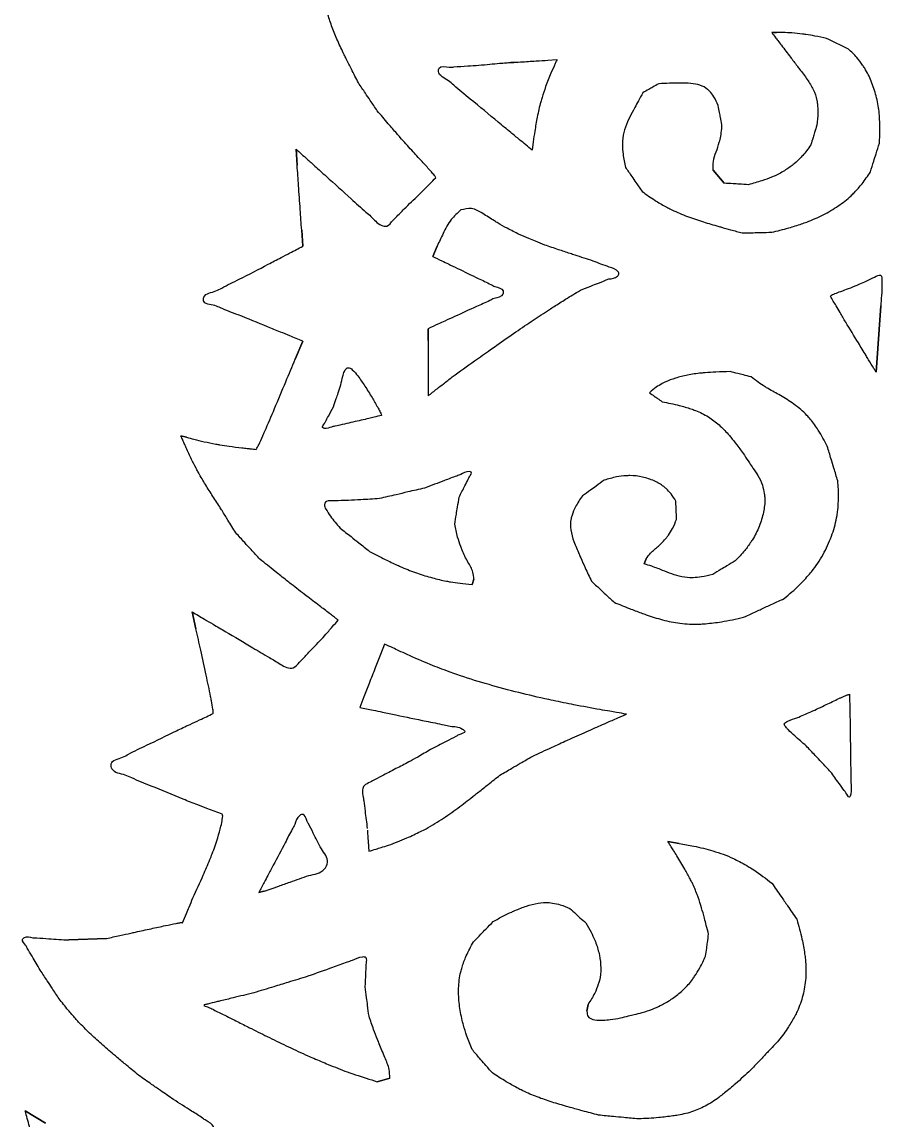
# Model space of a CAD drawing. Extents: x -268 to 413, y -196 to 303.
# Drawn here: x -203.6 to -87.6, y 66.3 to 214.3 of the extents above; entities that cross this region are included whole.
import ezdxf

# ---------------------------------------------------------------- set-up
doc = ezdxf.new("R2010")
doc.units = 0
doc.layers.add('layer_1', color=7, linetype='CONTINUOUS')

msp = doc.modelspace()

# ---------------------------------------------------------------- linework, layer by layer
at = {"layer": 'layer_1', "color": 1}
for points in [[(-101.858413, 212.884038), (-102.519074, 212.884038)], [(-166.510815, 194.984916), (-166.663311, 197.166311)], [(-108.919443, 192.566203), (-110.392098, 194.343739)], [(-144.42373, 188.960086), (-144.42373, 188.960086)], [(-165.750252, 184.080405), (-165.902106, 186.261149)], [(-147.623526, 184.083692), (-148.233013, 182.712478)], [(-87.814353, 176.032892), (-88.423832, 167.093398)], [(-148.842629, 172.960331), (-148.842629, 171.385054)], [(-166.76477, 168.864149), (-165.750252, 171.298849)], [(-158.318407, 166.585498), (-158.318407, 166.585498)], [(-182.183926, 158.517293), (-181.422718, 158.314384)], [(-119.712267, 141.264676), (-119.457928, 141.924815)], [(-142.931509, 138.471202), (-142.67717, 139.182268)], [(-180.154902, 132.497326), (-180.662158, 134.780171)], [(-99.112633, 120.503711), (-99.112615, 120.503711)], [(-116.511181, 103.817648), (-114.987206, 103.563437)], [(-171.670445, 96.960553), (-171.009775, 97.112407)], [(-197.298731, 90.552373), (-192.226429, 90.755273)], [(-179.067312, 81.801569), (-179.067312, 81.801569)], [(-127.279256, 81.875029), (-127.431239, 80.96055)], [(-155.702572, 71.440072), (-154.026614, 71.947972)], [(-203.181864, 67.525411), (-200.442811, 65.851266)]]:
    msp.add_lwpolyline(points, close=True, dxfattribs=at)
for points in [[(-132.690634, 209.150037), (-131.471541, 209.226857)], [(-134.671464, 198.153773), (-134.82396, 197.036385)], [(-154.71565, 130.44528), (-155.274092, 129.022892)], [(-157.508995, 123.334495), (-158.068206, 121.912236)], [(-123.274334, 120.489848), (-122.106414, 120.997886)]]:
    msp.add_lwpolyline(points, dxfattribs=at)
for points, knots in [([(-158.243904, 206.092849), (-158.562639, 206.706199), (-159.122581, 207.78371), (-159.757822, 209.055448), (-160.382604, 210.324023), (-161.042867, 211.720602), (-161.794145, 213.522959), (-162.252746, 214.893776), (-162.533526, 216.075058), (-162.755259, 217.186155), (-162.895506, 218.339004), (-162.942646, 219.212625), (-162.977322, 219.753644), (-162.998654, 220.094322), (-163.011202, 220.294723)], [0, 0, 0, 0, 2.073639, 3.642896, 4.264532, 6.315971, 8.275895, 10.120969, 10.642699, 11.917842, 13.518417, 14.120767, 14.542422, 15.144802, 15.144802, 15.144802, 15.144802]), ([(-102.519074, 212.884038), (-102.355952, 212.670758), (-102.078683, 212.308231), (-101.638435, 211.732547), (-100.954276, 210.838324), (-100.091504, 209.707099), (-99.27942, 208.639879), (-98.521399, 207.64101), (-97.735151, 206.607643), (-96.879207, 205.228366), (-96.463753, 204.09154), (-96.319958, 203.033199), (-96.248299, 201.909836), (-96.359396, 200.948632), (-96.424099, 200.388832)], [0, 0, 0, 0, 0.805529, 1.369207, 2.174184, 4.183303, 5.637303, 6.197283, 7.945257, 9.530994, 11.055896, 11.523635, 12.733207, 14.420085, 14.420085, 14.420085, 14.420085]), ([(-95.103289, 212.071266), (-95.639143, 212.189223), (-96.565339, 212.393104), (-97.652998, 212.577623), (-98.677839, 212.731749), (-99.7119, 212.82938), (-100.881868, 212.881141), (-101.570644, 212.883185), (-101.858413, 212.884038)], [0, 0, 0, 0, 1.645785, 2.844653, 3.308671, 4.754756, 5.957698, 6.820948, 6.820948, 6.820948, 6.820948]), ([(-92.15732, 210.649135), (-92.520975, 210.824711), (-93.139213, 211.123202), (-94.121203, 211.597245), (-94.739544, 211.895699), (-95.103289, 212.071266)], [0, 0, 0, 0, 1.211465, 2.059571, 3.271267, 3.271267, 3.271267, 3.271267]), ([(-87.991854, 197.950634), (-87.952151, 198.63532), (-87.881897, 199.846829), (-87.954996, 201.271159), (-88.082067, 202.721157), (-88.394675, 204.324285), (-89.039717, 206.287681), (-89.706002, 207.670323), (-90.405473, 208.713336), (-91.082604, 209.626437), (-91.775534, 210.285828), (-92.15732, 210.649135)], [0, 0, 0, 0, 2.055871, 3.637742, 4.272559, 6.42247, 8.516769, 10.463186, 10.99813, 12.284119, 13.862082, 13.862082, 13.862082, 13.862082]), ([(-140.512741, 208.617114), (-140.086257, 208.654662), (-139.36124, 208.718494), (-138.209777, 208.820118), (-137.484802, 208.884257), (-137.05835, 208.921985)], [0, 0, 0, 0, 1.284401, 2.183465, 3.467818, 3.467818, 3.467818, 3.467818]), ([(-138.785482, 208.769243), (-137.987857, 208.819173), (-136.482966, 208.913376), (-134.451344, 209.040208), (-133.217351, 209.117182), (-132.690634, 209.150037)], [0, 0, 0, 0, 2.397556, 4.523512, 6.106731, 6.106731, 6.106731, 6.106731]), ([(-131.471541, 209.226857), (-131.481575, 209.20428), (-131.561847, 209.023658), (-131.831865, 208.413657), (-132.367959, 207.237616), (-132.970475, 205.722313), (-133.395877, 204.423214), (-133.799652, 203.063507), (-134.137265, 201.550022), (-134.450639, 199.749484), (-134.604944, 198.634455), (-134.671464, 198.153773)], [0, 0, 0, 0, 0.074121, 0.592968, 2.001267, 3.951386, 5.480978, 6.100708, 8.206127, 10.12717, 11.582864, 11.582864, 11.582864, 11.582864]), ([(-139.394969, 200.795263), (-140.640663, 201.838753), (-142.621308, 203.497894), (-144.937047, 205.326039), (-146.250997, 206.612389), (-147.585532, 207.085452), (-147.343657, 208.510511), (-146.196879, 208.141028), (-144.985624, 208.3053), (-143.114341, 208.380669), (-141.507197, 208.526733), (-140.512741, 208.617114)], [0, 0, 0, 0, 4.892984, 7.779809, 8.727283, 10.577505, 11.038773, 12.401746, 13.035001, 14.89049, 17.902143, 17.902143, 17.902143, 17.902143]), ([(-155.707754, 202.339418), (-156.020766, 202.802738), (-156.552929, 203.590444), (-157.398312, 204.841587), (-157.930706, 205.629395), (-158.243904, 206.092849)], [0, 0, 0, 0, 1.677431, 2.851858, 4.529933, 4.529933, 4.529933, 4.529933]), ([(-117.757093, 205.975641), (-118.020423, 205.825143), (-118.468121, 205.569274), (-119.179318, 205.162952), (-119.627201, 204.907156), (-119.890684, 204.756675)], [0, 0, 0, 0, 0.909907, 1.546972, 2.457252, 2.457252, 2.457252, 2.457252]), ([(-109.731958, 203.030313), (-109.910445, 203.441069), (-110.213256, 204.13794), (-110.760938, 204.830012), (-111.341854, 205.415725), (-112.206306, 205.844384), (-113.46888, 206.058304), (-114.493527, 206.081734), (-115.454508, 206.071819), (-116.437189, 206.049634), (-117.276909, 206.00256), (-117.757093, 205.975641)], [0, 0, 0, 0, 1.337315, 2.268827, 2.626609, 3.807607, 5.073215, 6.451242, 6.876488, 7.956727, 9.399454, 9.399454, 9.399454, 9.399454]), ([(-119.890684, 204.756675), (-120.090813, 204.389434), (-120.450022, 203.730278), (-120.872761, 202.951384), (-121.321272, 202.124003), (-121.844637, 201.154954), (-122.407079, 199.777244), (-122.638952, 198.610574), (-122.64556, 197.498236), (-122.575672, 196.300396), (-122.355921, 195.290279), (-122.227431, 194.699656)], [0, 0, 0, 0, 1.254702, 2.252046, 2.658591, 4.078258, 5.553957, 7.110796, 7.603786, 8.889568, 10.699873, 10.699873, 10.699873, 10.699873]), ([(-109.224186, 200.490538), (-109.286791, 200.803978), (-109.393235, 201.336913), (-109.562492, 202.183504), (-109.669187, 202.716648), (-109.731958, 203.030313)], [0, 0, 0, 0, 0.958892, 1.630383, 2.590037, 2.590037, 2.590037, 2.590037]), ([(-147.795597, 193.311293), (-147.863791, 193.41546), (-148.043129, 193.689402), (-148.334373, 194.012345), (-148.87793, 194.638662), (-149.773951, 195.605025), (-151.115303, 197.070092), (-152.256703, 198.33087), (-153.309682, 199.530416), (-154.347838, 200.725118), (-155.216578, 201.756363), (-155.707754, 202.339418)], [0, 0, 0, 0, 0.37311, 0.981215, 1.300753, 2.861952, 4.933196, 7.2606, 7.963573, 9.721627, 12.008701, 12.008701, 12.008701, 12.008701]), ([(-134.82396, 197.036385), (-135.388342, 197.500323), (-136.347808, 198.289032), (-137.871478, 199.541992), (-138.830707, 200.331084), (-139.394969, 200.795263)], [0, 0, 0, 0, 2.191779, 3.726088, 5.918048, 5.918048, 5.918048, 5.918048]), ([(-110.392098, 194.343739), (-110.409489, 194.735883), (-110.446884, 195.579111), (-109.99858, 196.812862), (-109.655168, 197.781895), (-109.443371, 198.646427), (-109.283327, 199.438525), (-109.245162, 200.117419), (-109.224186, 200.490538)], [0, 0, 0, 0, 1.166831, 2.509044, 3.878375, 4.2604, 5.177894, 6.297456, 6.297456, 6.297456, 6.297456]), ([(-96.424099, 200.388832), (-96.524461, 200.062738), (-96.695078, 199.508376), (-96.965959, 198.627879), (-97.136452, 198.073467), (-97.236742, 197.747341)], [0, 0, 0, 0, 1.023565, 1.740072, 2.763668, 2.763668, 2.763668, 2.763668]), ([(-166.663311, 197.166311), (-166.162333, 196.715433), (-165.310671, 195.94894), (-163.957854, 194.731771), (-161.985123, 192.953547), (-159.684287, 190.902426), (-157.69257, 189.070594), (-156.316469, 187.898299), (-155.593816, 186.960147), (-154.219298, 186.636046), (-153.726136, 187.463832), (-152.946883, 188.205251), (-151.810665, 189.371246), (-150.77569, 190.360053), (-150.128837, 190.978053)], [0, 0, 0, 0, 2.021985, 3.437375, 5.459358, 9.989601, 12.684725, 13.576125, 15.412083, 16.17317, 17.314659, 17.852723, 19.466586, 22.156295, 22.156295, 22.156295, 22.156295]), ([(-97.236742, 197.747341), (-97.421233, 197.478372), (-97.759724, 196.984886), (-98.221834, 196.4419), (-98.761636, 195.840131), (-99.502765, 195.14278), (-100.667736, 194.289051), (-101.721922, 193.717972), (-102.804764, 193.269565), (-103.996025, 192.825307), (-105.052332, 192.533398), (-105.668336, 192.363166)], [0, 0, 0, 0, 0.977791, 1.79399, 2.136376, 3.403154, 4.83763, 6.459304, 6.98382, 8.353541, 10.269845, 10.269845, 10.269845, 10.269845]), ([(-89.211086, 194.090169), (-89.060529, 194.566782), (-88.804589, 195.37701), (-88.398178, 196.663832), (-88.142343, 197.474046), (-87.991854, 197.950634)], [0, 0, 0, 0, 1.499482, 2.549073, 4.048422, 4.048422, 4.048422, 4.048422]), ([(-165.902106, 186.261149), (-165.966067, 187.176687), (-166.105268, 189.169208), (-166.308177, 192.07713), (-166.447023, 194.069521), (-166.510815, 194.984916)], [0, 0, 0, 0, 2.753308, 5.992132, 8.744977, 8.744977, 8.744977, 8.744977]), ([(-122.227431, 194.699656), (-121.951497, 194.298316), (-121.482406, 193.616033), (-120.737392, 192.532376), (-120.268318, 191.850056), (-119.99239, 191.448687)], [0, 0, 0, 0, 1.461136, 2.483952, 3.94515, 3.94515, 3.94515, 3.94515]), ([(-102.519074, 185.963319), (-101.746563, 186.145607), (-100.384288, 186.467062), (-98.821075, 186.969456), (-97.258736, 187.518143), (-95.576488, 188.262627), (-93.555859, 189.440986), (-92.171208, 190.506721), (-91.13957, 191.550563), (-90.215531, 192.574054), (-89.571027, 193.546872), (-89.211086, 194.090169)], [0, 0, 0, 0, 2.380191, 4.19732, 4.922124, 7.347969, 9.700812, 11.929209, 12.559784, 14.103177, 16.055401, 16.055401, 16.055401, 16.055401]), ([(-150.128837, 190.978053), (-149.840712, 191.266036), (-149.350899, 191.755608), (-148.573152, 192.533355), (-148.08358, 193.023168), (-147.795597, 193.311293)], [0, 0, 0, 0, 1.222111, 2.077589, 3.2997, 3.2997, 3.2997, 3.2997]), ([(-105.668336, 192.363166), (-106.069679, 192.388251), (-106.75198, 192.430898), (-107.835682, 192.498577), (-108.518043, 192.541156), (-108.919443, 192.566203)], [0, 0, 0, 0, 1.206377, 2.050898, 3.25744, 3.25744, 3.25744, 3.25744]), ([(-119.99239, 191.448687), (-119.418651, 191.040482), (-118.39628, 190.313083), (-117.11408, 189.577392), (-115.755914, 188.85252), (-114.141114, 188.170623), (-112.026603, 187.442112), (-110.432239, 186.968619), (-109.123102, 186.593522), (-107.973054, 186.267227), (-107.005804, 186.004403), (-106.481246, 185.861869)], [0, 0, 0, 0, 2.111061, 3.761788, 4.43, 6.729167, 9.008325, 11.138314, 11.717613, 13.093838, 14.724561, 14.724561, 14.724561, 14.724561]), ([(-144.42373, 188.960086), (-144.885588, 188.549414), (-145.892973, 187.653674), (-146.800798, 185.877121), (-147.362763, 184.652117), (-147.623526, 184.083692)], [0, 0, 0, 0, 1.839688, 4.012656, 5.893875, 5.893875, 5.893875, 5.893875]), ([(-136.551228, 185.658575), (-137.099975, 185.930985), (-138.071475, 186.413259), (-139.175601, 187.046327), (-140.280091, 187.712809), (-141.395491, 188.449183), (-142.912425, 189.335008), (-143.943821, 189.079141), (-144.42373, 188.960086)], [0, 0, 0, 0, 1.837146, 3.25248, 3.819663, 5.69928, 7.34489, 8.776915, 8.776915, 8.776915, 8.776915]), ([(-133.097085, 184.236187), (-133.523474, 184.411829), (-134.248356, 184.710427), (-135.399737, 185.184557), (-136.124743, 185.48301), (-136.551228, 185.658575)], [0, 0, 0, 0, 1.383446, 2.351921, 3.735545, 3.735545, 3.735545, 3.735545]), ([(-106.481246, 185.861869), (-105.992001, 185.874266), (-105.160343, 185.895341), (-103.839619, 185.929157), (-103.008143, 185.950667), (-102.519074, 185.963319)], [0, 0, 0, 0, 1.468207, 2.495773, 3.963471, 3.963471, 3.963471, 3.963471]), ([(-170.41675, 181.645705), (-169.840638, 181.946267), (-168.861242, 182.457225), (-167.305743, 183.268791), (-166.326361, 183.779806), (-165.750252, 184.080405)], [0, 0, 0, 0, 1.949407, 3.314007, 5.263456, 5.263456, 5.263456, 5.263456]), ([(-124.461812, 179.665315), (-124.055921, 179.70483), (-123.506367, 179.758331), (-123.04898, 180.33575), (-123.404811, 180.968503), (-124.771498, 181.340424), (-126.652116, 182.131991), (-128.449241, 182.669485), (-130.004355, 183.184394), (-131.361877, 183.634608), (-132.490572, 184.025915), (-133.097085, 184.236187)], [0, 0, 0, 0, 1.200855, 1.625894, 1.811902, 3.236227, 5.546561, 8.102202, 8.807234, 10.465367, 12.391277, 12.391277, 12.391277, 12.391277]), ([(-148.233013, 182.712478), (-147.819043, 182.511798), (-147.115334, 182.170661), (-145.997815, 181.62881), (-145.294278, 181.287616), (-144.880457, 181.086924)], [0, 0, 0, 0, 1.380143, 2.346108, 3.725863, 3.725863, 3.725863, 3.725863]), ([(-170.5182, 173.226289), (-171.824877, 173.766357), (-173.909025, 174.627766), (-176.363678, 175.516617), (-177.792425, 176.218864), (-179.27641, 176.231834), (-179.046297, 177.763524), (-177.686824, 177.849835), (-176.186882, 178.731893), (-173.774128, 179.869571), (-171.70723, 180.96301), (-170.41675, 181.645705)], [0, 0, 0, 0, 4.267964, 6.807396, 7.647415, 9.311072, 9.805218, 11.622696, 12.505642, 15.147727, 19.539118, 19.539118, 19.539118, 19.539118]), ([(-144.880457, 181.086924), (-143.956792, 180.630835), (-142.47882, 179.901038), (-140.751508, 179.121028), (-139.707971, 178.524109), (-138.663522, 178.412181), (-138.749396, 177.235057), (-139.791227, 177.153934), (-140.912875, 176.549496), (-142.737579, 175.77473), (-144.735499, 174.834474), (-146.472024, 174.04395), (-147.65697, 173.501877), (-148.403477, 173.160912), (-148.842629, 172.960331)], [0, 0, 0, 0, 3.104264, 4.967187, 5.588272, 6.854109, 7.276371, 8.608959, 9.260638, 11.215464, 14.473117, 15.920955, 16.934608, 18.382922, 18.382922, 18.382922, 18.382922]), ([(-128.322278, 178.141468), (-127.845625, 178.329472), (-127.035316, 178.649078), (-125.748494, 179.157027), (-124.93836, 179.47706), (-124.461812, 179.665315)], [0, 0, 0, 0, 1.53717, 2.613184, 4.150338, 4.150338, 4.150338, 4.150338]), ([(-94.595517, 177.328568), (-94.544792, 177.377203), (-94.414371, 177.50225), (-94.190543, 177.592381), (-93.782394, 177.776432), (-93.109155, 178.016169), (-92.102954, 178.389735), (-91.243454, 178.722536), (-90.454904, 179.063444), (-89.653862, 179.426542), (-88.855312, 179.806027), (-87.633867, 180.456672), (-87.637834, 178.13598), (-87.738576, 176.935724), (-87.814353, 176.032892)], [0, 0, 0, 0, 0.20939, 0.538372, 0.71106, 1.555776, 2.676909, 3.934984, 4.314488, 5.2633, 6.497678, 7.327815, 8.358526, 11.487252, 11.487252, 11.487252, 11.487252]), ([(-145.591522, 166.458905), (-144.592727, 167.174604), (-142.875197, 168.40532), (-140.874986, 169.823975), (-139.016551, 171.136609), (-137.10256, 172.472448), (-134.734337, 174.084309), (-133.012043, 175.217146), (-131.552854, 176.146764), (-130.169406, 177.018542), (-128.98445, 177.738913), (-128.322278, 178.141468)], [0, 0, 0, 0, 3.686233, 6.33885, 7.356662, 10.512006, 13.340878, 15.950593, 16.695933, 18.531326, 20.856088, 20.856088, 20.856088, 20.856088]), ([(-92.537858, 173.848906), (-92.791844, 174.278438), (-93.223644, 175.008686), (-93.90953, 176.168573), (-94.341438, 176.898924), (-94.595517, 177.328568)], [0, 0, 0, 0, 1.497016, 2.545078, 4.042525, 4.042525, 4.042525, 4.042525]), ([(-165.750252, 171.298849), (-166.338818, 171.536741), (-167.339439, 171.941182), (-168.928755, 172.583662), (-169.929496, 172.98827), (-170.5182, 173.226289)], [0, 0, 0, 0, 1.904478, 3.237795, 5.142797, 5.142797, 5.142797, 5.142797]), ([(-88.423832, 167.093398), (-88.436528, 167.11425), (-88.538096, 167.281069), (-88.880904, 167.844075), (-89.325153, 168.573997), (-90.023861, 169.720633), (-91.052422, 171.409447), (-91.966549, 172.910673), (-92.537858, 173.848906)], [0, 0, 0, 0, 0.07324, 0.58592, 1.977481, 2.636692, 4.614158, 7.909621, 7.909621, 7.909621, 7.909621]), ([(-148.842629, 171.385054), (-148.842629, 170.725467), (-148.842629, 169.297179), (-148.842629, 167.231789), (-148.842629, 165.701195), (-148.842629, 164.720457), (-148.842629, 164.297205), (-148.842629, 163.998744), (-148.842629, 163.91913)], [0, 0, 0, 0, 1.97876, 4.284866, 6.196169, 6.570541, 7.227081, 7.465924, 7.465924, 7.465924, 7.465924]), ([(-172.039969, 156.691302), (-171.921165, 156.900225), (-171.589626, 157.483258), (-171.235909, 158.313043), (-170.51205, 159.93002), (-169.485512, 162.36934), (-168.117893, 165.615934), (-167.190587, 167.841961), (-166.76477, 168.864149)], [0, 0, 0, 0, 0.720622, 2.011009, 2.701549, 6.036595, 9.948897, 13.270859, 13.270859, 13.270859, 13.270859]), ([(-160.604484, 165.391794), (-160.539913, 165.778749), (-160.437597, 166.391901), (-160.205896, 167.055781), (-160.020776, 167.487275), (-159.599857, 167.843539), (-158.881839, 167.321124), (-158.539586, 166.874273), (-158.318407, 166.585498)], [0, 0, 0, 0, 1.176098, 1.863592, 2.090794, 2.60351, 3.224411, 4.358683, 4.358683, 4.358683, 4.358683]), ([(-158.318407, 166.585498), (-157.998341, 166.132273), (-157.328293, 165.183461), (-156.462497, 163.762325), (-155.841538, 162.72042), (-155.460652, 162.018364), (-155.256049, 161.66588), (-155.154917, 161.380481), (-155.118474, 161.277639)], [0, 0, 0, 0, 1.664037, 3.48361, 4.990655, 5.300929, 5.88112, 6.207963, 6.207963, 6.207963, 6.207963]), ([(-148.842629, 163.91913), (-148.441254, 164.232649), (-147.758907, 164.765638), (-146.675205, 165.61223), (-145.99289, 166.145319), (-145.591522, 166.458905)], [0, 0, 0, 0, 1.527926, 2.597513, 4.125549, 4.125549, 4.125549, 4.125549]), ([(-108.131411, 167.169321), (-108.770684, 167.158369), (-109.888269, 167.139224), (-111.191282, 167.046323), (-112.465086, 166.930472), (-113.819274, 166.730333), (-115.45548, 166.335768), (-116.594505, 165.923435), (-117.443082, 165.473452), (-118.171724, 165.042825), (-118.70828, 164.578448), (-119.001202, 164.32493)], [0, 0, 0, 0, 1.917737, 3.352608, 3.917495, 5.755073, 7.452206, 8.963323, 9.369017, 10.333588, 11.493294, 11.493294, 11.493294, 11.493294]), ([(-105.286892, 166.458255), (-105.63807, 166.545971), (-106.235083, 166.69509), (-107.183256, 166.932112), (-107.780239, 167.081465), (-108.131411, 167.169321)], [0, 0, 0, 0, 1.085902, 1.846063, 2.932047, 2.932047, 2.932047, 2.932047]), ([(-95.026716, 157.112439), (-95.407337, 157.847146), (-96.066673, 159.119854), (-97.065942, 160.460982), (-98.107659, 161.692596), (-99.454697, 162.802785), (-101.2617, 163.922518), (-102.599232, 164.63634), (-103.588542, 165.239874), (-104.371088, 165.73732), (-104.972964, 166.211126), (-105.286892, 166.458255)], [0, 0, 0, 0, 2.47786, 4.292312, 5.002014, 7.314724, 9.481707, 11.377598, 11.859784, 12.958471, 14.156286, 14.156286, 14.156286, 14.156286]), ([(-161.620422, 162.445688), (-161.494977, 162.809344), (-161.281709, 163.427593), (-160.943063, 164.409629), (-160.729888, 165.028017), (-160.604484, 165.391794)], [0, 0, 0, 0, 1.154054, 1.961998, 3.116355, 3.116355, 3.116355, 3.116355]), ([(-119.001202, 164.32493), (-118.787886, 164.174384), (-118.425298, 163.918492), (-117.849588, 163.512085), (-117.487206, 163.256205), (-117.27407, 163.105708)], [0, 0, 0, 0, 0.783269, 1.331373, 2.114116, 2.114116, 2.114116, 2.114116]), ([(-117.27407, 163.105708), (-116.507971, 162.96024), (-115.199032, 162.711697), (-113.720851, 162.265703), (-112.387379, 161.798458), (-111.073231, 161.137814), (-109.602319, 160.027575), (-108.648496, 159.052697), (-107.872075, 158.137289), (-107.119953, 157.206493), (-106.534284, 156.369567), (-106.201114, 155.893464)], [0, 0, 0, 0, 2.337635, 3.994031, 4.625401, 6.576409, 8.374693, 10.130954, 10.655268, 11.976053, 13.718814, 13.718814, 13.718814, 13.718814]), ([(-157.861552, 160.616978), (-158.610443, 160.45141), (-159.808637, 160.186507), (-161.147669, 159.857458), (-162.066105, 159.691011), (-162.56466, 159.400187), (-163.256979, 159.659141), (-162.854746, 160.088443), (-162.633252, 160.575205), (-162.195617, 161.350408), (-161.84164, 162.024446), (-161.620422, 162.445688)], [0, 0, 0, 0, 2.300251, 3.680311, 4.140303, 5.090799, 5.361733, 5.936824, 6.224729, 7.088286, 8.527254, 8.527254, 8.527254, 8.527254]), ([(-155.118474, 161.277639), (-155.457025, 161.196087), (-156.032629, 161.057431), (-156.946988, 160.837211), (-157.522799, 160.698552), (-157.861552, 160.616978)], [0, 0, 0, 0, 1.044703, 1.776207, 2.821516, 2.821516, 2.821516, 2.821516]), ([(-174.77824, 145.431378), (-175.131033, 146.004969), (-175.747489, 147.007241), (-176.478248, 148.171406), (-177.197821, 149.309695), (-177.992362, 150.538026), (-178.99121, 152.116099), (-179.702475, 153.32154), (-180.275605, 154.398626), (-180.815208, 155.456675), (-181.335659, 156.570978), (-181.709991, 157.435358), (-181.947078, 157.976228), (-182.0962, 158.316888), (-182.183926, 158.517293)], [0, 0, 0, 0, 2.020194, 3.530008, 4.123505, 6.060158, 7.918616, 9.726444, 10.256881, 11.578688, 13.289182, 13.945224, 14.404541, 15.060833, 15.060833, 15.060833, 15.060833]), ([(-181.422718, 158.314384), (-181.092428, 158.226855), (-180.310219, 158.019566), (-178.993579, 157.703945), (-177.836191, 157.462913), (-176.706756, 157.270334), (-175.542349, 157.086762), (-174.540724, 156.964299), (-173.967409, 156.894202)], [0, 0, 0, 0, 1.025047, 2.427567, 4.06146, 4.570321, 5.864716, 7.597327, 7.597327, 7.597327, 7.597327]), ([(-93.604457, 152.439201), (-93.77999, 153.016176), (-94.078394, 153.997024), (-94.55248, 155.55477), (-94.851074, 156.535528), (-95.026716, 157.112439)], [0, 0, 0, 0, 1.809256, 3.075704, 4.884872, 4.884872, 4.884872, 4.884872]), ([(-173.967409, 156.894202), (-173.729368, 156.869155), (-173.324757, 156.826581), (-172.682277, 156.758948), (-172.277839, 156.716354), (-172.039969, 156.691302)], [0, 0, 0, 0, 0.718066, 1.220534, 1.93809, 1.93809, 1.93809, 1.93809]), ([(-106.201114, 155.893464), (-105.974791, 155.555076), (-105.590079, 154.979872), (-104.987254, 154.061034), (-104.304487, 153.114314), (-103.755834, 151.958793), (-103.538047, 150.957235), (-103.39612, 149.819591), (-103.539193, 148.385065), (-104.067572, 146.518695), (-104.71718, 145.118381), (-105.452022, 143.978306), (-106.212422, 142.914804), (-106.985513, 142.119245), (-107.420345, 141.671776)], [0, 0, 0, 0, 1.221291, 2.075996, 3.296721, 4.720631, 5.873408, 6.356521, 8.157173, 10.138965, 12.165405, 12.75415, 14.208079, 16.077099, 16.077099, 16.077099, 16.077099]), ([(-144.658512, 150.255215), (-144.410283, 150.75971), (-144.013095, 151.566947), (-143.516398, 152.503521), (-143.274506, 153.075161), (-142.798869, 153.629755), (-143.704, 153.772763), (-144.247539, 153.348265), (-145.368137, 152.980431), (-146.977471, 152.344341), (-148.425883, 151.809012), (-149.3311, 151.474447)], [0, 0, 0, 0, 1.703299, 2.725427, 3.066181, 3.739949, 4.053061, 5.247218, 5.825896, 7.561743, 10.454478, 10.454478, 10.454478, 10.454478]), ([(-125.096177, 152.540661), (-125.459795, 152.277227), (-126.077963, 151.829377), (-127.059952, 151.118265), (-127.678364, 150.670642), (-128.042146, 150.407326)], [0, 0, 0, 0, 1.347047, 2.290047, 3.637286, 3.637286, 3.637286, 3.637286]), ([(-115.445489, 149.696911), (-115.645888, 150.044864), (-116.008783, 150.674959), (-116.61852, 151.289951), (-117.343568, 151.922626), (-118.39535, 152.510183), (-119.944557, 153.017685), (-121.242286, 153.177899), (-122.41293, 153.117281), (-123.582346, 152.984583), (-124.545807, 152.702054), (-125.096177, 152.540661)], [0, 0, 0, 0, 1.199255, 2.17169, 2.578463, 4.085816, 5.737981, 7.452978, 7.965165, 9.254052, 10.971261, 10.971261, 10.971261, 10.971261]), ([(-149.3311, 151.474447), (-150.083676, 151.29888), (-151.363041, 151.00042), (-153.394913, 150.526291), (-154.674202, 150.227699), (-155.426716, 150.052059)], [0, 0, 0, 0, 2.318352, 3.941152, 6.259371, 6.259371, 6.259371, 6.259371]), ([(-100.81682, 136.592088), (-100.132474, 137.16975), (-98.92737, 138.186991), (-97.681968, 139.556082), (-96.487955, 140.993318), (-95.368711, 142.76928), (-94.297123, 145.219911), (-93.775316, 147.156675), (-93.565492, 148.823632), (-93.442603, 150.38503), (-93.546571, 151.704543), (-93.604457, 152.439201)], [0, 0, 0, 0, 2.683554, 4.725632, 5.540994, 8.288682, 10.983701, 13.545694, 14.266737, 16.023845, 18.231017, 18.231017, 18.231017, 18.231017]), ([(-155.426716, 150.052059), (-156.261567, 149.997073), (-157.652053, 149.90549), (-159.236809, 149.828251), (-160.545325, 149.78928), (-161.488194, 149.729538), (-162.78838, 149.787343), (-162.866962, 148.995892), (-162.49793, 148.407003), (-161.864955, 147.408051), (-161.163392, 146.607648), (-160.709569, 146.089887)], [0, 0, 0, 0, 2.507048, 4.175614, 4.781705, 6.390795, 7.310135, 7.934708, 8.280444, 9.406282, 11.46866, 11.46866, 11.46866, 11.46866]), ([(-145.268256, 146.597924), (-145.192978, 147.049427), (-145.065005, 147.816992), (-144.861757, 149.036089), (-144.733788, 149.803684), (-144.658512, 150.255215)], [0, 0, 0, 0, 1.373206, 2.33448, 3.707771, 3.707771, 3.707771, 3.707771]), ([(-128.042146, 150.407326), (-128.377666, 149.931274), (-128.948319, 149.121602), (-129.376141, 148.053803), (-129.675751, 147.021637), (-129.660032, 145.779768), (-129.196316, 144.185368), (-128.666782, 142.960536), (-128.146675, 141.79399), (-127.593756, 140.572351), (-127.105012, 139.529857), (-126.82318, 138.928707)], [0, 0, 0, 0, 1.740679, 2.960554, 3.428834, 4.960543, 6.590028, 8.391341, 8.959791, 10.422108, 12.41391, 12.41391, 12.41391, 12.41391]), ([(-115.343902, 147.258586), (-115.356323, 147.559601), (-115.37744, 148.07134), (-115.411303, 148.884115), (-115.432827, 149.395871), (-115.445489, 149.696911)], [0, 0, 0, 0, 0.903815, 1.536522, 2.440441, 2.440441, 2.440441, 2.440441]), ([(-142.67717, 139.182268), (-142.703357, 139.507389), (-142.770241, 140.337762), (-143.547356, 141.566158), (-144.106035, 142.704578), (-144.547426, 143.846106), (-144.936247, 145.002715), (-145.148105, 146.020635), (-145.268256, 146.597924)], [0, 0, 0, 0, 0.967328, 2.470591, 4.251475, 4.790613, 6.139484, 7.906705, 7.906705, 7.906705, 7.906705]), ([(-119.457928, 141.924815), (-119.263378, 142.190049), (-118.786891, 142.839652), (-117.750564, 143.669263), (-116.932269, 144.468884), (-116.322435, 145.287494), (-115.800933, 146.088675), (-115.507369, 146.840141), (-115.343902, 147.258586)], [0, 0, 0, 0, 0.9831, 2.407774, 3.95889, 4.399532, 5.469126, 6.813084, 6.813084, 6.813084, 6.813084]), ([(-171.532069, 141.880847), (-171.93284, 142.319105), (-172.614177, 143.06417), (-173.696234, 144.24768), (-174.377488, 144.992961), (-174.77824, 145.431378)], [0, 0, 0, 0, 1.781626, 3.028873, 4.81081, 4.81081, 4.81081, 4.81081]), ([(-160.709569, 146.089887), (-160.22036, 145.700996), (-159.388758, 145.039926), (-158.068034, 143.990171), (-157.236502, 143.32933), (-156.747397, 142.940624)], [0, 0, 0, 0, 1.874847, 3.187034, 5.061291, 5.061291, 5.061291, 5.061291]), ([(-156.747397, 142.940624), (-156.042003, 142.569376), (-154.812759, 141.922427), (-153.344099, 141.235834), (-151.9075, 140.594373), (-150.337989, 139.986451), (-148.334583, 139.36219), (-146.845792, 139.007052), (-145.597487, 138.78631), (-144.449077, 138.605592), (-143.471619, 138.519032), (-142.931509, 138.471202)], [0, 0, 0, 0, 2.391017, 4.166668, 4.862345, 7.110925, 9.21063, 11.154035, 11.696876, 13.013649, 14.639827, 14.639827, 14.639827, 14.639827]), ([(-160.982953, 133.66434), (-161.098345, 133.758823), (-161.389524, 133.997243), (-161.782492, 134.29636), (-162.505032, 134.850342), (-163.650203, 135.713383), (-165.377575, 137.028182), (-166.85647, 138.167524), (-168.254013, 139.264135), (-169.66091, 140.375298), (-170.853683, 141.335012), (-171.532069, 141.880847)], [0, 0, 0, 0, 0.44739, 1.128943, 1.481342, 3.178862, 5.430744, 7.993867, 8.779364, 10.760012, 13.37214, 13.37214, 13.37214, 13.37214]), ([(-110.468029, 139.842929), (-110.973441, 139.711563), (-111.84589, 139.484796), (-112.89243, 139.393624), (-113.897957, 139.371408), (-114.982999, 139.557283), (-116.290672, 139.997074), (-117.232684, 140.39128), (-118.028381, 140.693539), (-118.75281, 140.958974), (-119.372074, 141.156283), (-119.712267, 141.264676)], [0, 0, 0, 0, 1.563604, 2.69912, 3.141203, 4.579249, 5.966554, 7.276998, 7.641509, 8.520083, 9.591087, 9.591087, 9.591087, 9.591087]), ([(-107.420345, 141.671776), (-107.7966, 141.445975), (-108.436229, 141.062117), (-109.452124, 140.452501), (-110.09177, 140.068696), (-110.468029, 139.842929)], [0, 0, 0, 0, 1.316427, 2.237913, 3.554302, 3.554302, 3.554302, 3.554302]), ([(-126.82318, 138.928707), (-126.446922, 138.577528), (-125.807274, 137.980514), (-124.791336, 137.032295), (-124.151656, 136.435256), (-123.775367, 136.084051)], [0, 0, 0, 0, 1.544043, 2.624916, 4.16908, 4.16908, 4.16908, 4.16908]), ([(-106.302701, 134.052176), (-105.625455, 134.365662), (-104.474101, 134.898606), (-102.645474, 135.745243), (-101.494112, 136.278436), (-100.81682, 136.592088)], [0, 0, 0, 0, 2.238845, 3.806153, 6.045333, 6.045333, 6.045333, 6.045333]), ([(-180.662158, 134.780171), (-180.111096, 134.454557), (-179.174285, 133.90101), (-177.686419, 133.021811), (-176.749619, 132.468217), (-176.198558, 132.142572)], [0, 0, 0, 0, 1.920221, 3.264391, 5.184655, 5.184655, 5.184655, 5.184655]), ([(-123.775367, 136.084051), (-123.088118, 135.799087), (-121.872839, 135.295179), (-120.426242, 134.754522), (-118.945251, 134.22071), (-117.22703, 133.668903), (-114.831589, 133.181893), (-112.880524, 133.086272), (-111.016968, 133.224384), (-109.004605, 133.457665), (-107.298752, 133.833011), (-106.302701, 134.052176)], [0, 0, 0, 0, 2.23179, 3.946523, 4.632161, 6.954901, 9.353762, 11.947007, 12.780408, 14.959253, 18.016782, 18.016782, 18.016782, 18.016782]), ([(-163.011852, 131.331091), (-162.761376, 131.619052), (-162.335531, 132.108626), (-161.659231, 132.886376), (-161.233439, 133.37619), (-160.982953, 133.66434)], [0, 0, 0, 0, 1.144965, 1.946595, 3.092003, 3.092003, 3.092003, 3.092003]), ([(-177.821654, 121.085684), (-177.833847, 121.283337), (-177.868962, 121.852534), (-178.032038, 122.60808), (-178.319691, 124.13236), (-178.817377, 126.41302), (-179.478533, 129.455515), (-179.941921, 131.539495), (-180.154902, 132.497326)], [0, 0, 0, 0, 0.593535, 1.709251, 2.311912, 5.248881, 8.70977, 11.653383, 11.653383, 11.653383, 11.653383]), ([(-176.198558, 132.142572), (-174.957201, 131.412212), (-172.97098, 130.243608), (-170.750489, 128.910498), (-169.213311, 128.036135), (-168.279357, 127.318178), (-166.891966, 127.096907), (-166.346666, 127.857291), (-165.613156, 128.593157), (-164.551071, 129.726185), (-163.60385, 130.713829), (-163.011852, 131.331091)], [0, 0, 0, 0, 4.319879, 6.911972, 7.776053, 9.614134, 10.470623, 11.582, 12.096155, 13.638521, 16.208952, 16.208952, 16.208952, 16.208952]), ([(-151.667709, 129.022892), (-152.043994, 129.198567), (-152.683661, 129.497205), (-153.699641, 129.971334), (-154.339357, 130.269747), (-154.71565, 130.44528)], [0, 0, 0, 0, 1.245818, 2.117837, 3.3635, 3.3635, 3.3635, 3.3635]), ([(-155.274092, 129.022892), (-155.508711, 128.425954), (-156.019328, 127.1268), (-156.764369, 125.230696), (-157.274576, 123.931447), (-157.508995, 123.334495)], [0, 0, 0, 0, 1.924171, 4.187694, 6.111682, 6.111682, 6.111682, 6.111682]), ([(-122.106414, 120.997886), (-122.545326, 121.073126), (-123.291522, 121.201043), (-124.476682, 121.404705), (-126.398441, 121.730198), (-128.946478, 122.204849), (-131.431525, 122.714821), (-134.084285, 123.283287), (-137.146309, 124.008689), (-141.097877, 125.077429), (-144.060337, 126.000101), (-146.527999, 126.893768), (-148.781132, 127.747996), (-150.641128, 128.569489), (-151.667709, 129.022892)], [0, 0, 0, 0, 1.335942, 2.271244, 3.607593, 7.183314, 10.046076, 11.21787, 15.322258, 19.48434, 23.49732, 24.625032, 27.357757, 30.723865, 30.723865, 30.723865, 30.723865]), ([(-99.112615, 120.503711), (-98.485922, 120.770759), (-97.159711, 121.335889), (-95.283386, 122.225222), (-93.908341, 122.887804), (-92.987413, 123.302649), (-92.523221, 123.524362), (-92.157823, 123.637355), (-92.026451, 123.677979)], [0, 0, 0, 0, 2.04344, 4.324331, 6.228664, 6.62134, 7.355562, 7.767718, 7.767718, 7.767718, 7.767718]), ([(-92.026451, 123.677979), (-92.013878, 123.088589), (-91.992502, 122.086607), (-91.958643, 120.495176), (-91.937381, 119.493133), (-91.924873, 118.903685)], [0, 0, 0, 0, 1.76857, 3.00663, 4.775374, 4.775374, 4.775374, 4.775374]), ([(-158.068206, 121.912236), (-157.466153, 121.786864), (-156.442669, 121.573734), (-154.817147, 121.23472), (-152.439404, 120.741968), (-149.669498, 120.144505), (-147.23329, 119.681981), (-145.588304, 119.269312), (-144.630453, 119.362265), (-143.620678, 118.532703), (-144.637236, 118.278666), (-145.37257, 117.834625), (-146.710156, 117.178802), (-147.822966, 116.591051), (-148.518447, 116.22372)], [0, 0, 0, 0, 1.84493, 3.136359, 4.981225, 9.131698, 11.622093, 12.452258, 14.164208, 14.59266, 15.530221, 16.007321, 17.438492, 19.823543, 19.823543, 19.823543, 19.823543]), ([(-182.792504, 118.752435), (-182.178735, 119.04038), (-181.135347, 119.529878), (-179.478397, 120.307627), (-178.435256, 120.797518), (-177.821654, 121.085684)], [0, 0, 0, 0, 2.033867, 3.457514, 5.491211, 5.491211, 5.491211, 5.491211]), ([(-134.804658, 115.309489), (-133.91393, 115.721155), (-132.36315, 116.437877), (-130.54968, 117.263844), (-128.806313, 118.053428), (-127.02452, 118.848662), (-124.991577, 119.742962), (-123.782434, 120.268859), (-123.274334, 120.489848)], [0, 0, 0, 0, 2.943768, 5.125168, 5.978109, 8.685276, 10.978713, 12.640944, 12.640944, 12.640944, 12.640944]), ([(-97.867884, 116.720093), (-98.383572, 117.16062), (-99.191893, 117.851129), (-100.080582, 118.69137), (-100.560124, 119.17677), (-101.032444, 119.735082), (-100.042304, 120.182887), (-99.492709, 120.372549), (-99.112633, 120.503711)], [0, 0, 0, 0, 2.048165, 3.210418, 3.578286, 4.222239, 4.808859, 6.124098, 6.124098, 6.124098, 6.124098]), ([(-181.879573, 109.521409), (-183.313926, 110.123857), (-185.61554, 111.090566), (-188.269447, 112.124928), (-189.958219, 112.951974), (-191.436782, 113.053875), (-191.783192, 114.775065), (-190.241795, 115.030302), (-188.761356, 115.896962), (-186.268466, 117.049976), (-184.130275, 118.09722), (-182.792504, 118.752435)], [0, 0, 0, 0, 4.679434, 7.508786, 8.458485, 10.446613, 11.110324, 12.918347, 13.812167, 16.500315, 20.993117, 20.993117, 20.993117, 20.993117]), ([(-91.924873, 118.903685), (-91.915225, 117.588483), (-91.899787, 115.484102), (-91.844762, 113.143191), (-91.874924, 111.517538), (-91.665867, 110.718118), (-92.060191, 109.542072), (-92.449539, 110.350755), (-92.882331, 110.88335), (-93.580304, 111.878871), (-94.187116, 112.70128), (-94.566382, 113.215297)], [0, 0, 0, 0, 3.936614, 6.298754, 7.086186, 8.713203, 9.119707, 9.868505, 10.256301, 11.419755, 13.358969, 13.358969, 13.358969, 13.358969]), ([(-148.518447, 116.22372), (-149.093375, 115.88381), (-150.06458, 115.309614), (-151.618965, 114.450297), (-153.254973, 113.616932), (-154.856577, 112.777764), (-156.02469, 112.178946), (-156.798682, 111.74935), (-157.453165, 111.506307), (-157.804009, 110.662696), (-157.610065, 109.968914), (-157.503059, 109.007692), (-157.310831, 107.607321), (-157.156669, 106.363471), (-157.060436, 105.587017)], [0, 0, 0, 0, 2.00356, 3.38454, 5.327805, 7.509277, 8.816263, 9.251358, 10.186694, 10.773442, 11.79873, 12.271277, 13.684727, 16.032809, 16.032809, 16.032809, 16.032809]), ([(-94.566382, 113.215297), (-94.973941, 113.647863), (-95.666846, 114.383282), (-96.767347, 115.551548), (-97.460257, 116.287277), (-97.867884, 116.720093)], [0, 0, 0, 0, 1.782962, 3.031276, 4.814925, 4.814925, 4.814925, 4.814925]), ([(-139.173281, 112.769576), (-138.633857, 113.08302), (-137.716845, 113.615871), (-136.260638, 114.462508), (-135.343907, 114.995794), (-134.804658, 115.309489)], [0, 0, 0, 0, 1.871636, 3.181755, 5.053317, 5.053317, 5.053317, 5.053317]), ([(-154.207494, 103.322182), (-153.371907, 103.637857), (-151.895733, 104.195539), (-150.223273, 104.992134), (-148.549327, 105.847412), (-146.766841, 106.950502), (-144.604794, 108.494752), (-143.052952, 109.701201), (-141.779295, 110.702694), (-140.643433, 111.598044), (-139.692566, 112.355769), (-139.173281, 112.769576)], [0, 0, 0, 0, 2.678428, 4.731797, 5.552998, 8.317373, 11.008114, 13.521985, 14.213347, 15.868909, 17.860901, 17.860901, 17.860901, 17.860901]), ([(-176.604367, 107.492519), (-177.255626, 107.743016), (-178.362763, 108.168861), (-180.121165, 108.845157), (-181.228312, 109.270946), (-181.879573, 109.521409)], [0, 0, 0, 0, 2.093319, 3.558632, 5.651919, 5.651919, 5.651919, 5.651919]), ([(-180.560707, 96.233381), (-180.090127, 97.254109), (-179.30271, 98.962083), (-178.46219, 100.950105), (-177.787291, 102.619034), (-177.25565, 104.113429), (-176.827526, 105.693422), (-176.629213, 106.613698), (-176.581811, 107.107309), (-176.522646, 107.321497), (-176.586626, 107.455391), (-176.604367, 107.492519)], [0, 0, 0, 0, 3.371767, 5.641945, 6.473892, 8.773214, 10.390333, 11.393797, 11.575559, 11.89199, 12.013397, 12.013397, 12.013397, 12.013397]), ([(-164.947973, 99.246126), (-164.162085, 99.389127), (-163.014491, 99.597945), (-162.107937, 101.361739), (-163.443179, 102.972026), (-164.172976, 104.667825), (-164.8445, 105.985284), (-165.308182, 106.76114), (-165.489949, 107.660255), (-166.533973, 107.207258), (-166.696985, 106.298701), (-167.401783, 105.101092), (-168.333149, 103.250419), (-169.199085, 101.630278), (-169.740277, 100.617725)], [0, 0, 0, 0, 2.248443, 3.283291, 5.284526, 7.669423, 9.100405, 9.577411, 10.543366, 10.988967, 12.414303, 13.103612, 15.171363, 18.617291, 18.617291, 18.617291, 18.617291]), ([(-157.029983, 105.342914), (-157.023427, 105.175577), (-157.010903, 104.85592), (-156.981233, 104.402525), (-156.951796, 103.996692), (-156.916362, 103.514113), (-156.879708, 103.023276), (-156.857496, 102.651775), (-156.848975, 102.509273)], [0, 0, 0, 0, 0.502374, 0.959665, 1.362994, 1.723086, 2.411299, 2.839566, 2.839566, 2.839566, 2.839566]), ([(-111.025034, 91.322304), (-111.126552, 91.722605), (-111.30872, 92.440929), (-111.531595, 93.286836), (-111.771588, 94.18849), (-112.07071, 95.267746), (-112.57249, 96.752173), (-113.080081, 97.933547), (-113.654072, 99.060373), (-114.310852, 100.274896), (-115.067682, 101.53945), (-115.698672, 102.53043), (-116.10464, 103.174102), (-116.360596, 103.579276), (-116.511181, 103.817648)], [0, 0, 0, 0, 1.238915, 2.22318, 2.624281, 4.038105, 5.58222, 7.321872, 7.889039, 9.375824, 11.463167, 12.308418, 12.900306, 13.746164, 13.746164, 13.746164, 13.746164]), ([(-156.848975, 102.509273), (-156.522882, 102.609632), (-155.968513, 102.780245), (-155.088019, 103.051215), (-154.533618, 103.221823), (-154.207494, 103.322182)], [0, 0, 0, 0, 1.023562, 1.740087, 2.763738, 2.763738, 2.763738, 2.763738]), ([(-114.987206, 103.563437), (-114.331184, 103.4511), (-112.80373, 103.189538), (-110.338853, 102.58147), (-108.282226, 101.85374), (-106.465624, 100.923571), (-104.681337, 99.902404), (-103.287025, 98.837367), (-102.492127, 98.230188)], [0, 0, 0, 0, 1.996189, 4.647836, 7.611263, 8.508908, 10.76904, 13.766257, 13.766257, 13.766257, 13.766257]), ([(-169.740277, 100.617725), (-169.978451, 100.166243), (-170.383371, 99.398678), (-171.026761, 98.179621), (-171.432035, 97.412076), (-171.670445, 96.960553)], [0, 0, 0, 0, 1.531361, 2.603468, 4.13527, 4.13527, 4.13527, 4.13527]), ([(-171.009775, 97.112407), (-170.991065, 97.118996), (-170.841382, 97.171706), (-170.3362, 97.349601), (-169.681401, 97.580214), (-168.652461, 97.942456), (-167.137056, 98.475842), (-165.789955, 98.949853), (-164.947973, 99.246126)], [0, 0, 0, 0, 0.05951, 0.476079, 1.606766, 2.142175, 3.748606, 6.426368, 6.426368, 6.426368, 6.426368]), ([(-102.492127, 98.230188), (-102.078115, 97.628141), (-101.37432, 96.604696), (-100.256758, 94.979186), (-99.553254, 93.955691), (-99.139443, 93.353657)], [0, 0, 0, 0, 2.191986, 3.726246, 5.917859, 5.917859, 5.917859, 5.917859]), ([(-181.981023, 92.885614), (-181.805668, 93.298829), (-181.507542, 94.001345), (-181.034104, 95.117268), (-180.736047, 95.819987), (-180.560707, 96.233381)], [0, 0, 0, 0, 1.346649, 2.289471, 3.636598, 3.636598, 3.636598, 3.636598]), ([(-140.079216, 93.049563), (-139.616493, 93.302205), (-138.796011, 93.750179), (-137.803447, 94.221361), (-136.779559, 94.684225), (-135.610586, 95.140032), (-134.06583, 95.543308), (-132.868487, 95.642538), (-131.867214, 95.511236), (-130.90761, 95.312379), (-130.148309, 94.970621), (-129.717454, 94.776695)], [0, 0, 0, 0, 1.581281, 2.803867, 3.294775, 4.952579, 6.559802, 8.076759, 8.510714, 9.58776, 11.000632, 11.000632, 11.000632, 11.000632]), ([(-129.717454, 94.776695), (-129.45401, 94.538299), (-129.006208, 94.133072), (-128.2951, 93.489601), (-127.847432, 93.084528), (-127.584128, 92.846279)], [0, 0, 0, 0, 1.065889, 1.811798, 2.877079, 2.877079, 2.877079, 2.877079]), ([(-99.139443, 93.353657), (-98.884917, 92.466979), (-98.444747, 90.933578), (-98.123024, 89.103764), (-97.887822, 87.350704), (-97.859943, 85.45353), (-98.240186, 83.081902), (-98.83561, 81.3872), (-99.548728, 79.995544), (-100.318505, 78.64852), (-101.12104, 77.59685), (-101.57764, 76.998506)], [0, 0, 0, 0, 2.765415, 4.782446, 5.565856, 8.071781, 10.438779, 12.740566, 13.421111, 15.129827, 17.385154, 17.385154, 17.385154, 17.385154]), ([(-192.226429, 90.755273), (-191.618367, 90.890027), (-190.518819, 91.1337), (-189.216654, 91.420417), (-187.820341, 91.72681), (-186.270205, 92.069001), (-184.444852, 92.45214), (-183.232392, 92.723091), (-182.51141, 92.837813), (-182.223568, 92.928745), (-182.025452, 92.893514), (-181.981023, 92.885614)], [0, 0, 0, 0, 1.868449, 3.378683, 4.000023, 6.157175, 8.139597, 9.600515, 9.873462, 10.339037, 10.473627, 10.473627, 10.473627, 10.473627]), ([(-142.72057, 90.306494), (-142.39447, 90.645097), (-141.840087, 91.220737), (-140.959636, 92.135093), (-140.405303, 92.710865), (-140.079216, 93.049563)], [0, 0, 0, 0, 1.410295, 2.397565, 3.808041, 3.808041, 3.808041, 3.808041]), ([(-127.584128, 92.846279), (-127.335404, 92.433788), (-126.887806, 91.69148), (-126.470463, 90.754521), (-126.059537, 89.734196), (-125.707758, 88.487299), (-125.510187, 86.788366), (-125.628398, 85.456959), (-125.9759, 84.332551), (-126.410458, 83.222658), (-126.962226, 82.366787), (-127.279256, 81.875029)], [0, 0, 0, 0, 1.44358, 2.597827, 3.071565, 4.743792, 6.464154, 8.184588, 8.696969, 9.993121, 11.743666, 11.743666, 11.743666, 11.743666]), ([(-201.152969, 86.494446), (-201.513189, 87.113562), (-202.089521, 88.104116), (-202.790526, 89.225847), (-203.166297, 89.965148), (-203.749554, 90.4873), (-203.076218, 91.129452), (-202.351949, 90.83312), (-201.270351, 90.822972), (-199.640081, 90.685057), (-198.199231, 90.603405), (-197.298731, 90.552373)], [0, 0, 0, 0, 2.160305, 3.456379, 3.88837, 4.768234, 5.130941, 6.249085, 6.79118, 8.417332, 11.127338, 11.127338, 11.127338, 11.127338]), ([(-142.923863, 75.779412), (-143.169059, 76.384514), (-143.607808, 77.467272), (-144.004837, 78.787486), (-144.383619, 80.190409), (-144.684857, 81.847097), (-144.794643, 84.052383), (-144.600743, 85.747602), (-144.183292, 87.181535), (-143.687073, 88.577102), (-143.071256, 89.679), (-142.72057, 90.306494)], [0, 0, 0, 0, 1.957571, 3.502838, 4.131582, 6.31734, 8.53742, 10.740183, 11.389349, 13.016633, 15.169041, 15.169041, 15.169041, 15.169041]), ([(-111.431493, 88.376335), (-111.381293, 88.739961), (-111.295946, 89.358174), (-111.160459, 90.340163), (-111.075194, 90.95853), (-111.025034, 91.322304)], [0, 0, 0, 0, 1.101224, 1.872229, 2.973877, 2.973877, 2.973877, 2.973877]), ([(-157.327859, 84.239894), (-157.302216, 84.829349), (-157.261188, 85.772428), (-157.192612, 86.860747), (-157.186463, 87.5419), (-157.014966, 88.250731), (-158.125549, 88.296168), (-158.849698, 87.864022), (-160.21599, 87.411914), (-162.180926, 86.68262), (-163.945538, 86.054713), (-165.048388, 85.662282)], [0, 0, 0, 0, 1.77989, 2.847677, 3.203562, 3.92914, 4.437991, 5.904346, 6.606014, 8.710867, 12.218681, 12.218681, 12.218681, 12.218681]), ([(-119.965316, 80.757513), (-119.505152, 80.909322), (-118.67923, 81.181795), (-117.744912, 81.610084), (-116.764605, 82.09942), (-115.671385, 82.788233), (-114.344555, 83.885258), (-113.439004, 84.884629), (-112.752335, 85.878226), (-112.109786, 86.903512), (-111.677787, 87.84154), (-111.431493, 88.376335)], [0, 0, 0, 0, 1.452485, 2.606985, 3.078961, 4.739522, 6.468173, 8.232614, 8.760785, 10.091134, 11.855532, 11.855532, 11.855532, 11.855532]), ([(-198.616819, 82.639566), (-198.929823, 83.115487), (-199.461948, 83.92458), (-200.307331, 85.20954), (-200.839763, 86.018545), (-201.152969, 86.494446)], [0, 0, 0, 0, 1.708874, 2.905185, 4.614343, 4.614343, 4.614343, 4.614343]), ([(-165.048388, 85.662282), (-165.951394, 85.38635), (-167.486522, 84.91726), (-169.92472, 84.17225), (-171.459913, 83.703178), (-172.362979, 83.42725)], [0, 0, 0, 0, 2.83267, 4.815599, 7.648438, 7.648438, 7.648438, 7.648438]), ([(-172.362979, 83.42725), (-173.293754, 83.201476), (-174.782985, 82.840239), (-176.460945, 82.434092), (-177.59575, 82.157695), (-178.335316, 81.983762), (-178.870182, 81.845516), (-179.345361, 81.743476), (-178.238965, 81.445929), (-177.762944, 81.130122), (-176.562372, 80.566797), (-175.142015, 79.833328), (-173.671147, 79.103528), (-172.087506, 78.310721), (-170.202122, 77.369147), (-167.668776, 76.137659), (-165.673556, 75.213988), (-163.878103, 74.435144), (-162.123606, 73.691038), (-160.615568, 73.095969), (-159.766057, 72.760753)], [0, 0, 0, 0, 2.874151, 4.598611, 5.173422, 6.387448, 6.834721, 6.898617, 7.739847, 8.328762, 9.170149, 11.44562, 13.292343, 14.053809, 16.764281, 19.611267, 22.505341, 23.358828, 25.482562, 28.222218, 28.222218, 28.222218, 28.222218]), ([(-156.820088, 80.277988), (-156.882689, 80.766999), (-156.989124, 81.598403), (-157.158381, 82.919039), (-157.265086, 83.750657), (-157.327859, 84.239894)], [0, 0, 0, 0, 1.479006, 2.514568, 3.994313, 3.994313, 3.994313, 3.994313]), ([(-187.864157, 72.292709), (-188.413982, 72.747801), (-189.383911, 73.550613), (-190.514095, 74.500509), (-191.651792, 75.461865), (-192.911814, 76.5415), (-194.498236, 77.982348), (-195.64876, 79.125797), (-196.597817, 80.174597), (-197.498094, 81.205647), (-198.213937, 82.123175), (-198.616819, 82.639566)], [0, 0, 0, 0, 2.141195, 3.777212, 4.429016, 6.609676, 8.754644, 10.85748, 11.471884, 12.997906, 14.962385, 14.962385, 14.962385, 14.962385]), ([(-154.026614, 71.947972), (-154.035447, 72.332608), (-154.057583, 73.296501), (-154.734544, 74.805817), (-155.27504, 76.133557), (-155.77721, 77.397132), (-156.24813, 78.628026), (-156.61467, 79.685407), (-156.820088, 80.277988)], [0, 0, 0, 0, 1.145205, 2.86987, 4.873913, 5.471054, 6.946688, 8.827994, 8.827994, 8.827994, 8.827994]), ([(-127.431239, 80.96055), (-127.423218, 80.694497), (-127.406937, 80.154513), (-126.527041, 79.769466), (-125.828956, 79.731022), (-125.042429, 79.758326), (-124.141713, 79.831612), (-123.368781, 79.966515), (-122.911541, 80.046319)], [0, 0, 0, 0, 0.737049, 1.495918, 2.529426, 2.888874, 3.849453, 5.24073, 5.24073, 5.24073, 5.24073]), ([(-122.911541, 80.046319), (-122.547702, 80.134027), (-121.929233, 80.283118), (-120.947157, 80.520183), (-120.32894, 80.669618), (-119.965316, 80.757513)], [0, 0, 0, 0, 1.122783, 1.908558, 3.030848, 3.030848, 3.030848, 3.030848]), ([(-101.57764, 76.998506), (-102.04161, 76.509275), (-102.830368, 75.677573), (-104.08337, 74.356852), (-104.872467, 73.525424), (-105.336646, 73.036343)], [0, 0, 0, 0, 2.022755, 3.438721, 5.461581, 5.461581, 5.461581, 5.461581]), ([(-140.180794, 72.63015), (-140.519403, 73.018889), (-141.095071, 73.679783), (-142.009428, 74.729537), (-142.585171, 75.390556), (-142.923863, 75.779412)], [0, 0, 0, 0, 1.546598, 2.629367, 4.176396, 4.176396, 4.176396, 4.176396]), ([(-159.766057, 72.760753), (-159.264396, 72.597617), (-158.411589, 72.32029), (-157.057094, 71.880063), (-156.204241, 71.603029), (-155.702572, 71.440072)], [0, 0, 0, 0, 1.582558, 2.6903, 4.272717, 4.272717, 4.272717, 4.272717]), ([(-125.856997, 66.941625), (-126.589901, 67.135654), (-127.868762, 67.474221), (-129.357153, 67.886751), (-130.808435, 68.295733), (-132.385883, 68.760432), (-134.397081, 69.462115), (-135.887268, 70.111985), (-137.186657, 70.797409), (-138.493194, 71.528268), (-139.566204, 72.228867), (-140.180794, 72.63015)], [0, 0, 0, 0, 2.274443, 3.968726, 4.633397, 6.797946, 8.901006, 11.020629, 11.666119, 13.308049, 15.509338, 15.509338, 15.509338, 15.509338]), ([(-105.336646, 73.036343), (-106.016597, 72.405779), (-107.168924, 71.337146), (-108.563609, 70.177647), (-109.824094, 69.180373), (-111.170755, 68.257172), (-113.092118, 67.386493), (-114.669205, 67.006831), (-116.236605, 66.771743), (-118.012083, 66.559727), (-119.559362, 66.480408), (-120.472694, 66.433587)], [0, 0, 0, 0, 2.781513, 4.713893, 5.438616, 7.604255, 9.593177, 11.731081, 12.445057, 14.348857, 17.091677, 17.091677, 17.091677, 17.091677]), ([(-183.197661, 69.046401), (-183.77377, 69.447196), (-184.753151, 70.128545), (-186.308649, 71.210648), (-187.288045, 71.891947), (-187.864157, 72.292709)], [0, 0, 0, 0, 2.105433, 3.579219, 5.684602, 5.684602, 5.684602, 5.684602]), ([(-186.748324, 57.482904), (-186.359949, 57.783468), (-185.699754, 58.294393), (-184.651782, 59.106223), (-183.111934, 60.294854), (-181.331766, 61.701764), (-179.739925, 62.945461), (-178.708446, 63.849739), (-177.78676, 64.351164), (-177.696572, 65.66465), (-178.62309, 66.070768), (-179.580972, 66.761124), (-181.073038, 67.706331), (-182.382454, 68.532223), (-183.197661, 69.046401)], [0, 0, 0, 0, 1.47326, 2.504378, 3.977172, 7.30705, 9.32575, 10.005039, 11.469043, 12.172177, 13.4445, 14.035899, 15.793286, 18.692133, 18.692133, 18.692133, 18.692133]), ([(-201.660226, 61.844403), (-201.847976, 62.545766), (-202.167156, 63.738099), (-202.674369, 65.631769), (-202.993901, 66.824056), (-203.181864, 67.525411)], [0, 0, 0, 0, 2.178175, 3.702946, 5.881261, 5.881261, 5.881261, 5.881261]), ([(-120.472694, 66.433587), (-121.137339, 66.496186), (-122.267302, 66.60261), (-124.06207, 66.771956), (-125.192185, 66.878782), (-125.856997, 66.941625)], [0, 0, 0, 0, 2.00276, 3.404891, 5.408218, 5.408218, 5.408218, 5.408218])]:
    msp.add_open_spline(points, degree=3, knots=knots, dxfattribs=at)

doc.saveas('drawing.dxf')
